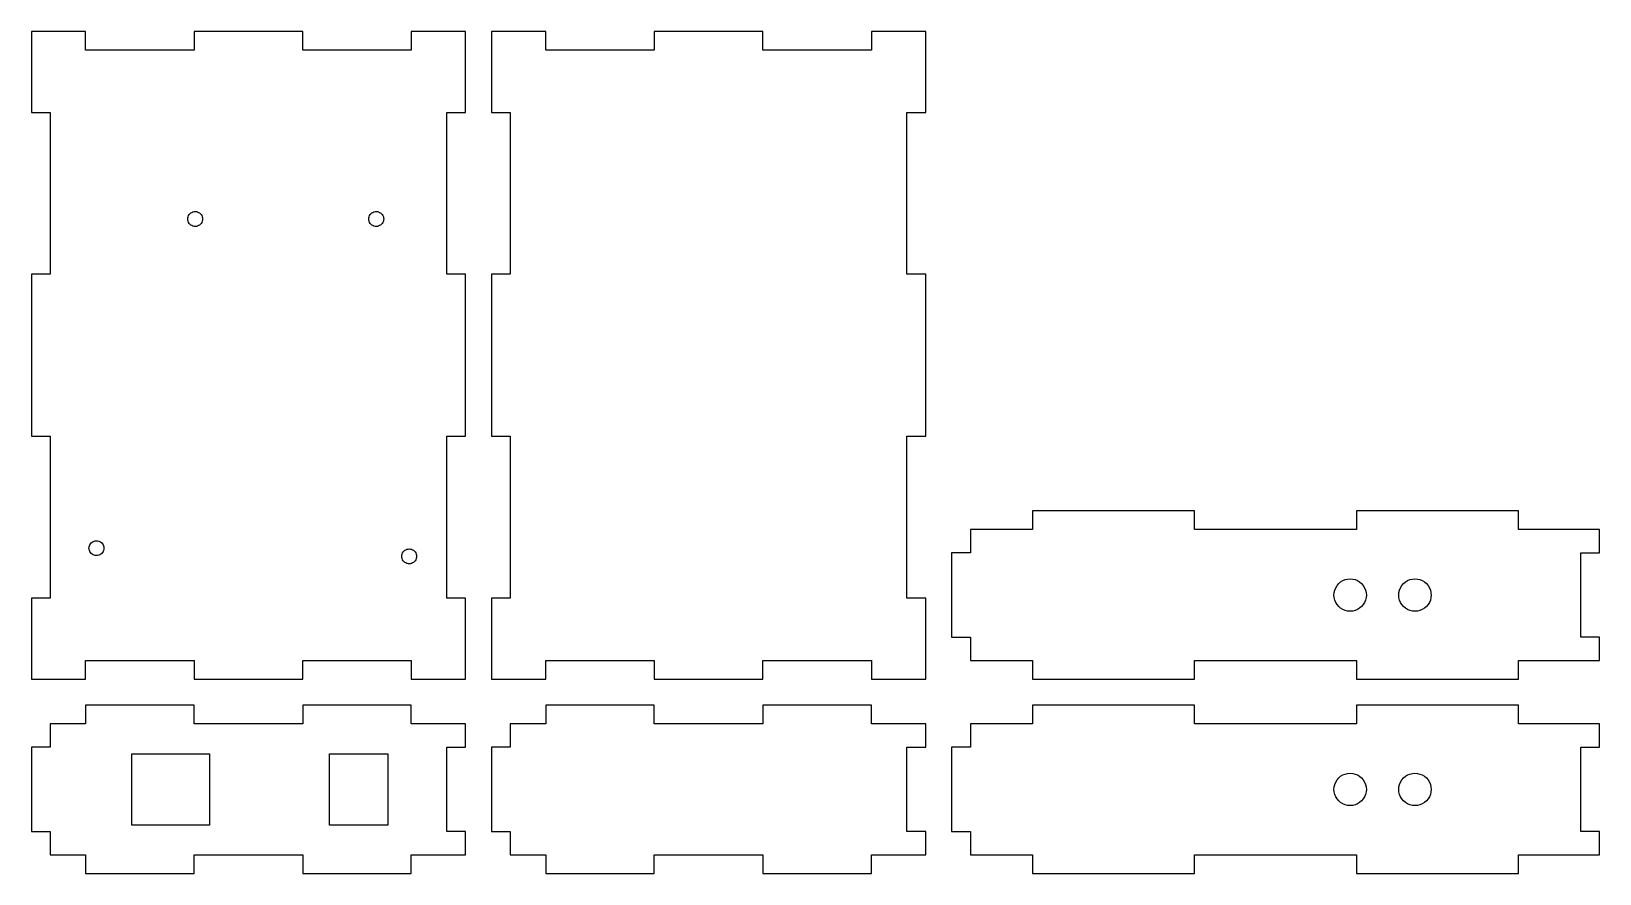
# Model space of a CAD drawing. Header units: metres. Extents: x -34 to 208, y -13 to 117.
import ezdxf

# ---------------------------------------------------------------- set-up
doc = ezdxf.new("R2010")
doc.units = ezdxf.units.M

msp = doc.modelspace()

# ---------------------------------------------------------------- linework, layer by layer
for p, q in [((-25.125, 117), (-33.5, 117)), ((-33.5, 117), (-33.5, 104.5)), ((-25.125, 114.1), (-25.125, 117)), ((8.375, 117), (-8.375, 117)), ((-8.375, 117), (-8.375, 114.1)), ((8.375, 114.1), (8.375, 117)), ((33.5, 117), (25.125, 117)), ((25.125, 117), (25.125, 114.1)), ((33.5, 104.5), (33.5, 117)), ((45.875, 117), (37.5, 117)), ((37.5, 117), (37.5, 104.5)), ((45.875, 114.1), (45.875, 117)), ((79.375, 117), (62.625, 117)), ((62.625, 117), (62.625, 114.1)), ((79.375, 114.1), (79.375, 117)), ((104.5, 117), (96.125, 117)), ((96.125, 117), (96.125, 114.1)), ((104.5, 104.5), (104.5, 117)), ((-8.375, 114.1), (-25.125, 114.1)), ((25.125, 114.1), (8.375, 114.1)), ((62.625, 114.1), (45.875, 114.1)), ((96.125, 114.1), (79.375, 114.1)), ((-33.5, 104.5), (-30.6, 104.5)), ((-30.6, 104.5), (-30.6, 79.5)), ((30.6, 79.5), (30.6, 104.5)), ((30.6, 104.5), (33.5, 104.5)), ((37.5, 104.5), (40.4, 104.5)), ((40.4, 104.5), (40.4, 79.5)), ((101.6, 79.5), (101.6, 104.5)), ((101.6, 104.5), (104.5, 104.5)), ((-9.37, 88.04), (-9.35583, 88.2199)), ((-9.35583, 87.8601), (-9.37, 88.04)), ((-9.35583, 88.2199), (-9.31371, 88.3954)), ((-9.31371, 87.6846), (-9.35583, 87.8601)), ((-9.31371, 88.3954), (-9.24464, 88.5621)), ((-9.24464, 87.5179), (-9.31371, 87.6846)), ((-9.24464, 88.5621), (-9.15036, 88.7159)), ((-9.15036, 87.364), (-9.24464, 87.5179)), ((-9.15036, 88.7159), (-9.03317, 88.8532)), ((-9.03317, 87.2268), (-9.15036, 87.364)), ((-9.03317, 88.8532), (-8.89595, 88.9704)), ((-8.89595, 87.1096), (-9.03317, 87.2268)), ((-8.89595, 88.9704), (-8.74208, 89.0647)), ((-8.74208, 89.0647), (-8.57536, 89.1337)), ((-8.57536, 89.1337), (-8.39989, 89.1758)), ((-8.39989, 89.1758), (-8.21999, 89.19)), ((-8.21999, 89.19), (-8.0401, 89.1758)), ((-8.0401, 89.1758), (-7.86462, 89.1337)), ((-7.86462, 89.1337), (-7.69791, 89.0647)), ((-7.69791, 89.0647), (-7.54404, 88.9704)), ((-7.54404, 88.9704), (-7.40681, 88.8532)), ((-7.40681, 87.2268), (-7.54404, 87.1096)), ((-7.40681, 88.8532), (-7.28963, 88.7159)), ((-7.28963, 87.364), (-7.40681, 87.2268)), ((-7.28963, 88.7159), (-7.19534, 88.5621)), ((-7.19534, 87.5179), (-7.28963, 87.364)), ((-7.19534, 88.5621), (-7.12628, 88.3954)), ((-7.12628, 87.6846), (-7.19534, 87.5179)), ((-7.12628, 88.3954), (-7.08415, 88.2199)), ((-7.08415, 87.8601), (-7.12628, 87.6846)), ((-7.08415, 88.2199), (-7.06999, 88.04)), ((-7.06999, 88.04), (-7.08415, 87.8601)), ((18.57, 88.04), (18.5842, 88.2199)), ((18.5842, 87.8601), (18.57, 88.04)), ((18.5842, 88.2199), (18.6263, 88.3954)), ((18.6263, 87.6846), (18.5842, 87.8601)), ((18.6263, 88.3954), (18.6953, 88.5621)), ((18.6953, 87.5179), (18.6263, 87.6846)), ((18.6953, 88.5621), (18.7896, 88.7159)), ((18.7896, 87.364), (18.6953, 87.5179)), ((18.7896, 88.7159), (18.9068, 88.8532)), ((18.9068, 87.2268), (18.7896, 87.364)), ((18.9068, 88.8532), (19.044, 88.9704)), ((19.044, 87.1096), (18.9068, 87.2268)), ((19.044, 88.9704), (19.1979, 89.0647)), ((19.1979, 89.0647), (19.3646, 89.1337)), ((19.3646, 89.1337), (19.5401, 89.1758)), ((19.5401, 89.1758), (19.72, 89.19)), ((19.72, 89.19), (19.8999, 89.1758)), ((19.8999, 89.1758), (20.0754, 89.1337)), ((20.0754, 89.1337), (20.2421, 89.0647)), ((20.2421, 89.0647), (20.396, 88.9704)), ((20.396, 88.9704), (20.5332, 88.8532)), ((20.5332, 87.2268), (20.396, 87.1096)), ((20.5332, 88.8532), (20.6504, 88.7159)), ((20.6504, 87.364), (20.5332, 87.2268)), ((20.6504, 88.7159), (20.7446, 88.5621)), ((20.7446, 87.5179), (20.6504, 87.364)), ((20.7446, 88.5621), (20.8137, 88.3954)), ((20.8137, 87.6846), (20.7446, 87.5179)), ((20.8137, 88.3954), (20.8558, 88.2199)), ((20.8558, 87.8601), (20.8137, 87.6846)), ((20.8558, 88.2199), (20.87, 88.04)), ((20.87, 88.04), (20.8558, 87.8601)), ((-8.74208, 87.0153), (-8.89595, 87.1096)), ((-8.57536, 86.9463), (-8.74208, 87.0153)), ((-8.39989, 86.9042), (-8.57536, 86.9463)), ((-8.21999, 86.89), (-8.39989, 86.9042)), ((-8.0401, 86.9042), (-8.21999, 86.89)), ((-7.86462, 86.9463), (-8.0401, 86.9042)), ((-7.69791, 87.0153), (-7.86462, 86.9463)), ((-7.54404, 87.1096), (-7.69791, 87.0153)), ((19.1979, 87.0153), (19.044, 87.1096)), ((19.3646, 86.9463), (19.1979, 87.0153)), ((19.5401, 86.9042), (19.3646, 86.9463)), ((19.72, 86.89), (19.5401, 86.9042)), ((19.8999, 86.9042), (19.72, 86.89)), ((20.0754, 86.9463), (19.8999, 86.9042)), ((20.2421, 87.0153), (20.0754, 86.9463)), ((20.396, 87.1096), (20.2421, 87.0153)), ((-30.6, 79.5), (-33.5, 79.5)), ((-33.5, 79.5), (-33.5, 54.5)), ((33.5, 79.5), (30.6, 79.5)), ((33.5, 54.5), (33.5, 79.5)), ((40.4, 79.5), (37.5, 79.5)), ((37.5, 79.5), (37.5, 54.5)), ((104.5, 79.5), (101.6, 79.5)), ((104.5, 54.5), (104.5, 79.5)), ((-33.5, 54.5), (-30.6, 54.5)), ((-30.6, 54.5), (-30.6, 29.5)), ((30.6, 29.5), (30.6, 54.5)), ((30.6, 54.5), (33.5, 54.5)), ((37.5, 54.5), (40.4, 54.5)), ((40.4, 54.5), (40.4, 29.5)), ((101.6, 29.5), (101.6, 54.5)), ((101.6, 54.5), (104.5, 54.5)), ((146, 43), (121, 43)), ((121, 43), (121, 40.1)), ((146, 40.1), (146, 43)), ((196, 43), (171, 43)), ((171, 43), (171, 40.1)), ((196, 40.1), (196, 43)), ((121, 40.1), (111.4, 40.1)), ((111.4, 40.1), (111.4, 36.5)), ((171, 40.1), (146, 40.1)), ((208.5, 40.1), (196, 40.1)), ((208.5, 36.5), (208.5, 40.1)), ((-24.61, 37.24), (-24.5958, 37.4199)), ((-24.5958, 37.0601), (-24.61, 37.24)), ((-24.5958, 37.4199), (-24.5537, 37.5954)), ((-24.5537, 36.8846), (-24.5958, 37.0601)), ((-24.5537, 37.5954), (-24.4846, 37.7621)), ((-24.4846, 36.7179), (-24.5537, 36.8846)), ((-24.4846, 37.7621), (-24.3904, 37.916)), ((-24.3904, 36.564), (-24.4846, 36.7179)), ((-24.3904, 37.916), (-24.2732, 38.0532)), ((-24.2732, 36.4268), (-24.3904, 36.564)), ((-24.2732, 38.0532), (-24.1359, 38.1704)), ((-24.1359, 36.3096), (-24.2732, 36.4268)), ((-24.1359, 38.1704), (-23.9821, 38.2646)), ((-23.9821, 36.2153), (-24.1359, 36.3096)), ((-23.9821, 38.2646), (-23.8154, 38.3337)), ((-23.8154, 38.3337), (-23.6399, 38.3758)), ((-23.6399, 38.3758), (-23.46, 38.39)), ((-23.46, 38.39), (-23.2801, 38.3758)), ((-23.2801, 38.3758), (-23.1046, 38.3337)), ((-23.1046, 38.3337), (-22.9379, 38.2646)), ((-22.9379, 38.2646), (-22.784, 38.1704)), ((-22.784, 36.3096), (-22.9379, 36.2153)), ((-22.784, 38.1704), (-22.6468, 38.0532)), ((-22.6468, 36.4268), (-22.784, 36.3096)), ((-22.6468, 38.0532), (-22.5296, 37.916)), ((-22.5296, 36.564), (-22.6468, 36.4268)), ((-22.5296, 37.916), (-22.4353, 37.7621)), ((-22.4353, 36.7179), (-22.5296, 36.564)), ((-22.4353, 37.7621), (-22.3663, 37.5954)), ((-22.3663, 36.8846), (-22.4353, 36.7179)), ((-22.3663, 37.5954), (-22.3242, 37.4199)), ((-22.3242, 37.0601), (-22.3663, 36.8846)), ((-22.3242, 37.4199), (-22.31, 37.24)), ((-22.31, 37.24), (-22.3242, 37.0601)), ((23.6642, 36.1499), (23.7063, 36.3254)), ((23.7063, 36.3254), (23.7753, 36.4921)), ((23.7753, 36.4921), (23.8696, 36.646)), ((23.8696, 36.646), (23.9868, 36.7832)), ((23.9868, 36.7832), (24.124, 36.9004)), ((24.124, 36.9004), (24.2779, 36.9946)), ((24.2779, 36.9946), (24.4446, 37.0637)), ((24.4446, 37.0637), (24.6201, 37.1058)), ((24.6201, 37.1058), (24.8, 37.12)), ((24.8, 37.12), (24.9799, 37.1058)), ((24.9799, 37.1058), (25.1554, 37.0637)), ((25.1554, 37.0637), (25.3221, 36.9946)), ((25.3221, 36.9946), (25.476, 36.9004)), ((25.476, 36.9004), (25.6132, 36.7832)), ((25.6132, 36.7832), (25.7304, 36.646)), ((25.7304, 36.646), (25.8246, 36.4921)), ((25.8246, 36.4921), (25.8937, 36.3254)), ((25.8937, 36.3254), (25.9358, 36.1499)), ((111.4, 36.5), (108.5, 36.5)), ((108.5, 36.5), (108.5, 23.5)), ((205.6, 23.5), (205.6, 36.5)), ((205.6, 36.5), (208.5, 36.5)), ((-23.8154, 36.1463), (-23.9821, 36.2153)), ((-23.6399, 36.1042), (-23.8154, 36.1463)), ((-23.46, 36.09), (-23.6399, 36.1042)), ((-23.2801, 36.1042), (-23.46, 36.09)), ((-23.1046, 36.1463), (-23.2801, 36.1042)), ((-22.9379, 36.2153), (-23.1046, 36.1463)), ((23.65, 35.97), (23.6642, 36.1499)), ((23.6642, 35.7901), (23.65, 35.97)), ((23.7063, 35.6146), (23.6642, 35.7901)), ((23.7753, 35.4479), (23.7063, 35.6146)), ((23.8696, 35.294), (23.7753, 35.4479)), ((23.9868, 35.1568), (23.8696, 35.294)), ((24.124, 35.0396), (23.9868, 35.1568)), ((24.2779, 34.9453), (24.124, 35.0396)), ((24.4446, 34.8763), (24.2779, 34.9453)), ((24.6201, 34.8342), (24.4446, 34.8763)), ((24.8, 34.82), (24.6201, 34.8342)), ((24.9799, 34.8342), (24.8, 34.82)), ((25.1554, 34.8763), (24.9799, 34.8342)), ((25.3221, 34.9453), (25.1554, 34.8763)), ((25.476, 35.0396), (25.3221, 34.9453)), ((25.6132, 35.1568), (25.476, 35.0396)), ((25.7304, 35.294), (25.6132, 35.1568)), ((25.8246, 35.4479), (25.7304, 35.294)), ((25.8937, 35.6146), (25.8246, 35.4479)), ((25.9358, 35.7901), (25.8937, 35.6146)), ((25.9358, 36.1499), (25.95, 35.97)), ((25.95, 35.97), (25.9358, 35.7901)), ((167.772, 31.135), (167.977, 31.4695)), ((167.977, 31.4695), (168.232, 31.7678)), ((168.232, 31.7678), (168.531, 32.0225)), ((168.531, 32.0225), (168.865, 32.2275)), ((168.865, 32.2275), (169.227, 32.3776)), ((169.227, 32.3776), (169.609, 32.4692)), ((169.609, 32.4692), (170, 32.5)), ((170, 32.5), (170.391, 32.4692)), ((170.391, 32.4692), (170.773, 32.3776)), ((170.773, 32.3776), (171.135, 32.2275)), ((171.135, 32.2275), (171.469, 32.0225)), ((171.469, 32.0225), (171.768, 31.7678)), ((171.768, 31.7678), (172.023, 31.4695)), ((172.023, 31.4695), (172.228, 31.135)), ((177.772, 31.135), (177.977, 31.4695)), ((177.977, 31.4695), (178.232, 31.7678)), ((178.232, 31.7678), (178.531, 32.0225)), ((178.531, 32.0225), (178.865, 32.2275)), ((178.865, 32.2275), (179.227, 32.3776)), ((179.227, 32.3776), (179.609, 32.4692)), ((179.609, 32.4692), (180, 32.5)), ((180, 32.5), (180.391, 32.4692)), ((180.391, 32.4692), (180.773, 32.3776)), ((180.773, 32.3776), (181.135, 32.2275)), ((181.135, 32.2275), (181.469, 32.0225)), ((181.469, 32.0225), (181.768, 31.7678)), ((181.768, 31.7678), (182.023, 31.4695)), ((182.023, 31.4695), (182.228, 31.135)), ((-30.6, 29.5), (-33.5, 29.5)), ((-33.5, 29.5), (-33.5, 17)), ((33.5, 29.5), (30.6, 29.5)), ((33.5, 17), (33.5, 29.5)), ((40.4, 29.5), (37.5, 29.5)), ((37.5, 29.5), (37.5, 17)), ((104.5, 29.5), (101.6, 29.5)), ((104.5, 17), (104.5, 29.5)), ((167.5, 30), (167.531, 30.3911)), ((167.531, 29.6089), (167.5, 30)), ((167.531, 30.3911), (167.622, 30.7725)), ((167.622, 29.2274), (167.531, 29.6089)), ((167.622, 30.7725), (167.772, 31.135)), ((167.772, 28.865), (167.622, 29.2274)), ((172.228, 31.135), (172.378, 30.7725)), ((172.378, 29.2274), (172.228, 28.865)), ((172.378, 30.7725), (172.469, 30.3911)), ((172.469, 29.6089), (172.378, 29.2274)), ((172.469, 30.3911), (172.5, 30)), ((172.5, 30), (172.469, 29.6089)), ((177.5, 30), (177.531, 30.3911)), ((177.531, 29.6089), (177.5, 30)), ((177.531, 30.3911), (177.622, 30.7725)), ((177.622, 29.2274), (177.531, 29.6089)), ((177.622, 30.7725), (177.772, 31.135)), ((177.772, 28.865), (177.622, 29.2274)), ((182.228, 31.135), (182.378, 30.7725)), ((182.378, 29.2274), (182.228, 28.865)), ((182.378, 30.7725), (182.469, 30.3911)), ((182.469, 29.6089), (182.378, 29.2274)), ((182.469, 30.3911), (182.5, 30)), ((182.5, 30), (182.469, 29.6089)), ((167.977, 28.5305), (167.772, 28.865)), ((168.232, 28.2322), (167.977, 28.5305)), ((168.531, 27.9774), (168.232, 28.2322)), ((168.865, 27.7725), (168.531, 27.9774)), ((169.227, 27.6223), (168.865, 27.7725)), ((169.609, 27.5308), (169.227, 27.6223)), ((170, 27.5), (169.609, 27.5308)), ((170.391, 27.5308), (170, 27.5)), ((170.773, 27.6223), (170.391, 27.5308)), ((171.135, 27.7725), (170.773, 27.6223)), ((171.469, 27.9774), (171.135, 27.7725)), ((171.768, 28.2322), (171.469, 27.9774)), ((172.023, 28.5305), (171.768, 28.2322)), ((172.228, 28.865), (172.023, 28.5305)), ((177.977, 28.5305), (177.772, 28.865)), ((178.232, 28.2322), (177.977, 28.5305)), ((178.531, 27.9774), (178.232, 28.2322)), ((178.865, 27.7725), (178.531, 27.9774)), ((179.227, 27.6223), (178.865, 27.7725)), ((179.609, 27.5308), (179.227, 27.6223)), ((180, 27.5), (179.609, 27.5308)), ((180.391, 27.5308), (180, 27.5)), ((180.773, 27.6223), (180.391, 27.5308)), ((181.135, 27.7725), (180.773, 27.6223)), ((181.469, 27.9774), (181.135, 27.7725)), ((181.768, 28.2322), (181.469, 27.9774)), ((182.023, 28.5305), (181.768, 28.2322)), ((182.228, 28.865), (182.023, 28.5305)), ((108.5, 23.5), (111.4, 23.5)), ((111.4, 23.5), (111.4, 19.9)), ((208.5, 23.5), (205.6, 23.5)), ((208.5, 19.9), (208.5, 23.5)), ((-25.125, 19.9), (-8.375, 19.9)), ((-25.125, 17), (-25.125, 19.9)), ((-8.375, 19.9), (-8.375, 17)), ((8.375, 17), (8.375, 19.9)), ((8.375, 19.9), (25.125, 19.9)), ((25.125, 19.9), (25.125, 17)), ((45.875, 19.9), (62.625, 19.9)), ((45.875, 17), (45.875, 19.9)), ((62.625, 19.9), (62.625, 17)), ((79.375, 17), (79.375, 19.9)), ((79.375, 19.9), (96.125, 19.9)), ((96.125, 19.9), (96.125, 17)), ((111.4, 19.9), (121, 19.9)), ((121, 19.9), (121, 17)), ((146, 19.9), (171, 19.9)), ((146, 17), (146, 19.9)), ((171, 19.9), (171, 17)), ((196, 17), (196, 19.9)), ((196, 19.9), (208.5, 19.9)), ((-33.5, 17), (-25.125, 17)), ((-8.375, 17), (8.375, 17)), ((25.125, 17), (33.5, 17)), ((37.5, 17), (45.875, 17)), ((62.625, 17), (79.375, 17)), ((96.125, 17), (104.5, 17)), ((121, 17), (146, 17)), ((171, 17), (196, 17)), ((-8.375, 13), (-25.125, 13)), ((-25.125, 13), (-25.125, 10.1)), ((-8.375, 10.1), (-8.375, 13)), ((25.125, 13), (8.375, 13)), ((8.375, 13), (8.375, 10.1)), ((25.125, 10.1), (25.125, 13)), ((62.625, 13), (45.875, 13)), ((45.875, 13), (45.875, 10.1)), ((62.625, 10.1), (62.625, 13)), ((96.125, 13), (79.375, 13)), ((79.375, 13), (79.375, 10.1)), ((96.125, 10.1), (96.125, 13)), ((146, 13), (121, 13)), ((121, 13), (121, 10.1)), ((146, 10.1), (146, 13)), ((196, 13), (171, 13)), ((171, 13), (171, 10.1)), ((196, 10.1), (196, 13)), ((-25.125, 10.1), (-30.6, 10.1)), ((-30.6, 10.1), (-30.6, 6.5)), ((8.375, 10.1), (-8.375, 10.1)), ((33.5, 10.1), (25.125, 10.1)), ((33.5, 6.5), (33.5, 10.1)), ((45.875, 10.1), (40.4, 10.1)), ((40.4, 10.1), (40.4, 6.5)), ((79.375, 10.1), (62.625, 10.1)), ((104.5, 10.1), (96.125, 10.1)), ((104.5, 6.5), (104.5, 10.1)), ((121, 10.1), (111.4, 10.1)), ((111.4, 10.1), (111.4, 6.5)), ((171, 10.1), (146, 10.1)), ((208.5, 10.1), (196, 10.1)), ((208.5, 6.5), (208.5, 10.1)), ((-30.6, 6.5), (-33.5, 6.5)), ((-33.5, 6.5), (-33.5, -6.5)), ((-18, -5.5), (-18, 5.5)), ((-18, 5.5), (-6, 5.5)), ((-6, 5.5), (-6, -5.5)), ((12.5, -5.5), (12.5, 5.5)), ((12.5, 5.5), (21.5, 5.5)), ((21.5, 5.5), (21.5, -5.5)), ((30.6, -6.5), (30.6, 6.5)), ((30.6, 6.5), (33.5, 6.5)), ((40.4, 6.5), (37.5, 6.5)), ((37.5, 6.5), (37.5, -6.5)), ((101.6, -6.5), (101.6, 6.5)), ((101.6, 6.5), (104.5, 6.5)), ((111.4, 6.5), (108.5, 6.5)), ((108.5, 6.5), (108.5, -6.5)), ((205.6, -6.5), (205.6, 6.5)), ((205.6, 6.5), (208.5, 6.5)), ((169.227, 2.37764), (169.609, 2.46921)), ((169.609, 2.46921), (170, 2.5)), ((170, 2.5), (170.391, 2.46921)), ((170.391, 2.46921), (170.773, 2.37764)), ((179.227, 2.37764), (179.609, 2.46921)), ((179.609, 2.46921), (180, 2.5)), ((180, 2.5), (180.391, 2.46921)), ((180.391, 2.46921), (180.773, 2.37764)), ((167.5, 0), (167.531, 0.39108)), ((167.531, -0.39108), (167.5, 0)), ((167.531, 0.39108), (167.622, 0.77254)), ((167.622, 0.77254), (167.772, 1.13496)), ((167.772, 1.13496), (167.977, 1.46945)), ((167.977, 1.46945), (168.232, 1.76776)), ((168.232, 1.76776), (168.531, 2.02254)), ((168.531, 2.02254), (168.865, 2.22751)), ((168.865, 2.22751), (169.227, 2.37764)), ((170.773, 2.37764), (171.135, 2.22751)), ((171.135, 2.22751), (171.469, 2.02254)), ((171.469, 2.02254), (171.768, 1.76776)), ((171.768, 1.76776), (172.023, 1.46945)), ((172.023, 1.46945), (172.228, 1.13496)), ((172.228, 1.13496), (172.378, 0.77254)), ((172.378, 0.77254), (172.469, 0.39108)), ((172.469, 0.39108), (172.5, 0)), ((172.5, 0), (172.469, -0.39108)), ((177.5, 0), (177.531, 0.39108)), ((177.531, -0.39108), (177.5, 0)), ((177.531, 0.39108), (177.622, 0.77254)), ((177.622, 0.77254), (177.772, 1.13496)), ((177.772, 1.13496), (177.977, 1.46945)), ((177.977, 1.46945), (178.232, 1.76776)), ((178.232, 1.76776), (178.531, 2.02254)), ((178.531, 2.02254), (178.865, 2.22751)), ((178.865, 2.22751), (179.227, 2.37764)), ((180.773, 2.37764), (181.135, 2.22751)), ((181.135, 2.22751), (181.469, 2.02254)), ((181.469, 2.02254), (181.768, 1.76776)), ((181.768, 1.76776), (182.023, 1.46945)), ((182.023, 1.46945), (182.228, 1.13496)), ((182.228, 1.13496), (182.378, 0.77254)), ((182.378, 0.77254), (182.469, 0.39108)), ((182.469, 0.39108), (182.5, 0)), ((182.5, 0), (182.469, -0.39108)), ((167.622, -0.77254), (167.531, -0.39108)), ((167.772, -1.13496), (167.622, -0.77254)), ((167.977, -1.46945), (167.772, -1.13496)), ((168.232, -1.76776), (167.977, -1.46945)), ((168.531, -2.02254), (168.232, -1.76776)), ((168.865, -2.22751), (168.531, -2.02254)), ((169.227, -2.37764), (168.865, -2.22751)), ((169.609, -2.46921), (169.227, -2.37764)), ((170.773, -2.37764), (170.391, -2.46921)), ((171.135, -2.22751), (170.773, -2.37764)), ((171.469, -2.02254), (171.135, -2.22751)), ((171.768, -1.76776), (171.469, -2.02254)), ((172.023, -1.46945), (171.768, -1.76776)), ((172.228, -1.13496), (172.023, -1.46945)), ((172.378, -0.77254), (172.228, -1.13496)), ((172.469, -0.39108), (172.378, -0.77254)), ((177.622, -0.77254), (177.531, -0.39108)), ((177.772, -1.13496), (177.622, -0.77254)), ((177.977, -1.46945), (177.772, -1.13496)), ((178.232, -1.76776), (177.977, -1.46945)), ((178.531, -2.02254), (178.232, -1.76776)), ((178.865, -2.22751), (178.531, -2.02254)), ((179.227, -2.37764), (178.865, -2.22751)), ((179.609, -2.46921), (179.227, -2.37764)), ((180.773, -2.37764), (180.391, -2.46921)), ((181.135, -2.22751), (180.773, -2.37764)), ((181.469, -2.02254), (181.135, -2.22751)), ((181.768, -1.76776), (181.469, -2.02254)), ((182.023, -1.46945), (181.768, -1.76776)), ((182.228, -1.13496), (182.023, -1.46945)), ((182.378, -0.77254), (182.228, -1.13496)), ((182.469, -0.39108), (182.378, -0.77254)), ((170, -2.5), (169.609, -2.46921)), ((170.391, -2.46921), (170, -2.5)), ((180, -2.5), (179.609, -2.46921)), ((180.391, -2.46921), (180, -2.5)), ((-33.5, -6.5), (-30.6, -6.5)), ((-30.6, -6.5), (-30.6, -10.1)), ((-6, -5.5), (-18, -5.5)), ((21.5, -5.5), (12.5, -5.5)), ((33.5, -6.5), (30.6, -6.5)), ((33.5, -10.1), (33.5, -6.5)), ((37.5, -6.5), (40.4, -6.5)), ((40.4, -6.5), (40.4, -10.1)), ((104.5, -6.5), (101.6, -6.5)), ((104.5, -10.1), (104.5, -6.5)), ((108.5, -6.5), (111.4, -6.5)), ((111.4, -6.5), (111.4, -10.1)), ((208.5, -6.5), (205.6, -6.5)), ((208.5, -10.1), (208.5, -6.5)), ((-30.6, -10.1), (-25.125, -10.1)), ((-25.125, -10.1), (-25.125, -13)), ((-8.375, -10.1), (8.375, -10.1)), ((-8.375, -13), (-8.375, -10.1)), ((8.375, -10.1), (8.375, -13)), ((25.125, -13), (25.125, -10.1)), ((25.125, -10.1), (33.5, -10.1)), ((40.4, -10.1), (45.875, -10.1)), ((45.875, -10.1), (45.875, -13)), ((62.625, -10.1), (79.375, -10.1)), ((62.625, -13), (62.625, -10.1)), ((79.375, -10.1), (79.375, -13)), ((96.125, -13), (96.125, -10.1)), ((96.125, -10.1), (104.5, -10.1)), ((111.4, -10.1), (121, -10.1)), ((121, -10.1), (121, -13)), ((146, -10.1), (171, -10.1)), ((146, -13), (146, -10.1)), ((171, -10.1), (171, -13)), ((196, -13), (196, -10.1)), ((196, -10.1), (208.5, -10.1)), ((-25.125, -13), (-8.375, -13)), ((8.375, -13), (25.125, -13)), ((45.875, -13), (62.625, -13)), ((79.375, -13), (96.125, -13)), ((121, -13), (146, -13)), ((171, -13), (196, -13))]:
    msp.add_line(p, q)

doc.saveas('drawing.dxf')
